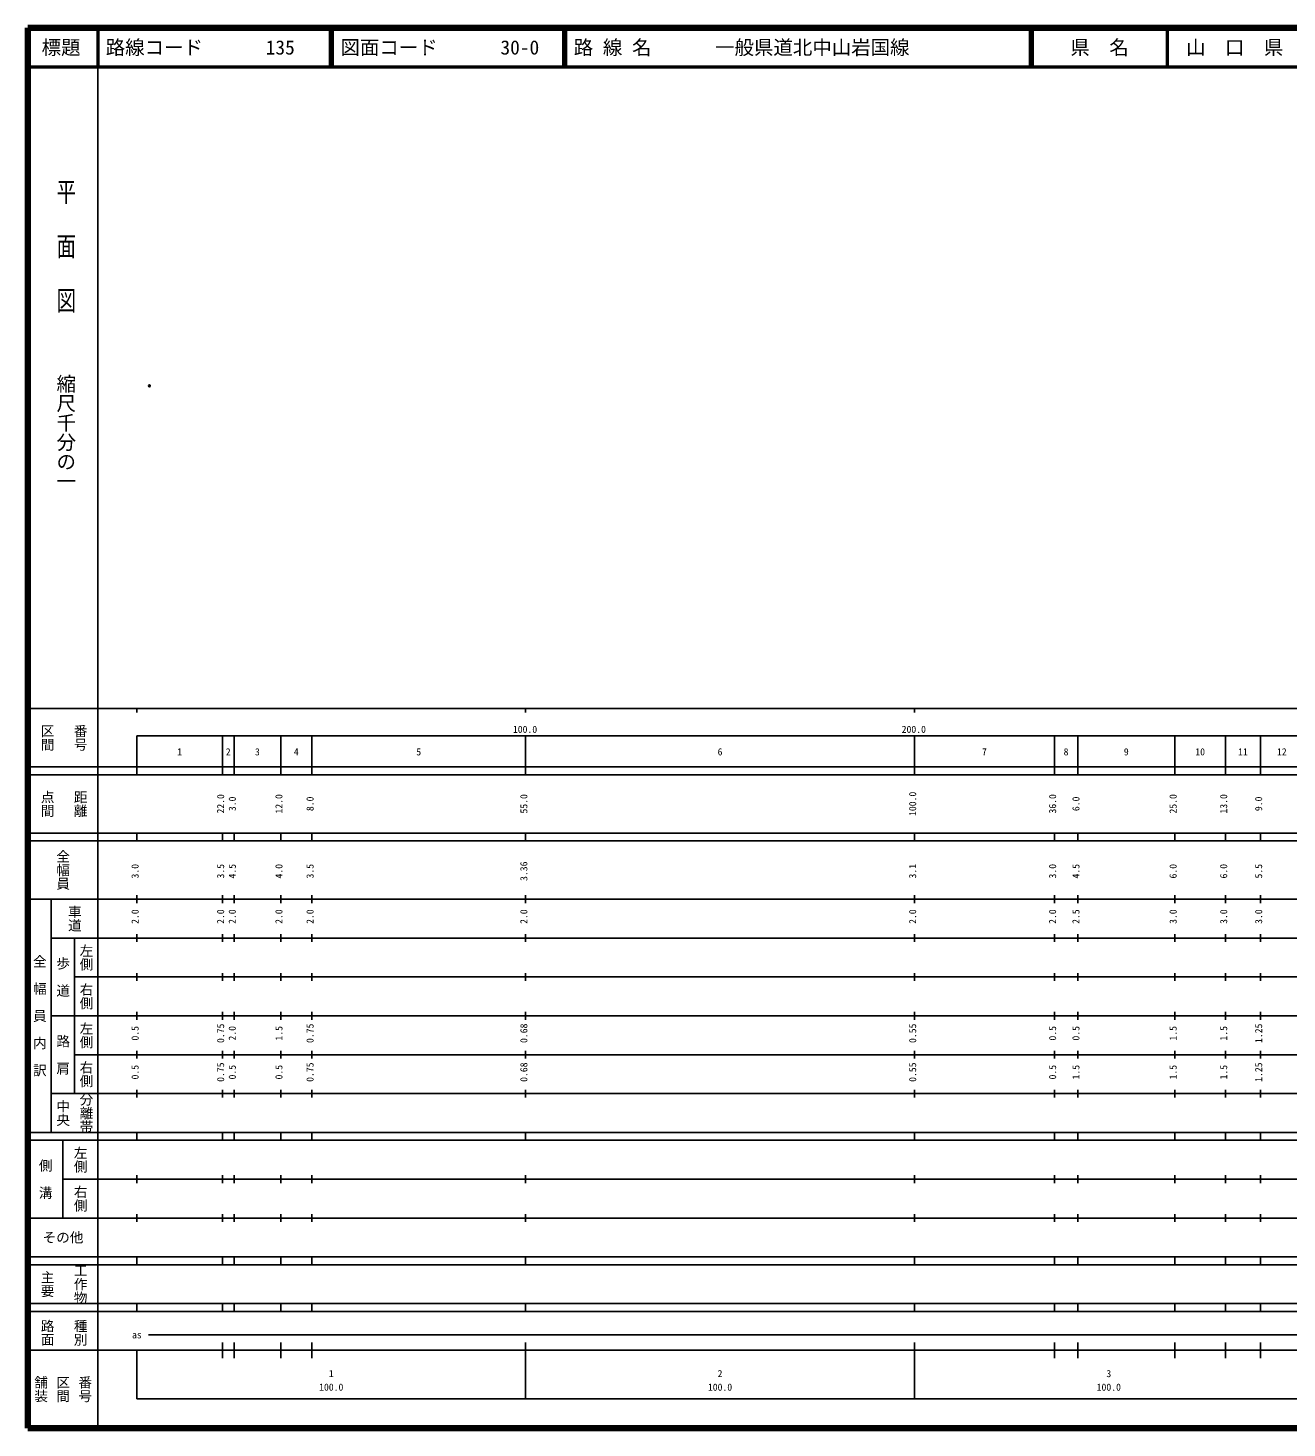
# Model space of a CAD drawing. Units: millimetres on the paper. Extents: x 40 to 680, y 20 to 380.
# Drawn here: x 40 to 363.8, y 20 to 380 of the extents above; entities that cross this region are included whole.
import ezdxf
from ezdxf.enums import TextEntityAlignment as Align

# ---------------------------------------------------------------- set-up
doc = ezdxf.new("R2010")
doc.units = ezdxf.units.MM
doc.header["$PDMODE"] = 32
doc.header["$PDSIZE"] = 0.5
doc.layers.add('M-OTRS', color=6, linetype='Continuous')
doc.layers.add('M-TTL-TXT', color=7, linetype='Continuous')
for name, color, linetype, lineweight in [('M-TTL', 2, 'Continuous', 140), ('M-TTL-BAND', 7, 'Continuous', 25), ('M-TTL-LINE', 7, 'Continuous', 50)]:
    doc.layers.add(name, color=color, linetype=linetype, lineweight=lineweight)
doc.styles.add('@ＭＳ ゴシック', font='')
doc.styles.add('ＭＳ ゴシック', font='')
doc.styles.get('@ＭＳ ゴシック').set_extended_font_data('@MS Gothic')
doc.styles.get('ＭＳ ゴシック').set_extended_font_data('MS Gothic')

msp = doc.modelspace()

# ---------------------------------------------------------------- linework, layer by layer
at = {"layer": 'M-OTRS'}
msp.add_point((71.216, 287.987), dxfattribs=at)
at = {"layer": 'M-TTL'}
for p, q in [((40, 380), (40, 20)), ((680, 380), (40, 380)), ((40, 20), (680, 20))]:
    msp.add_line(p, q, dxfattribs=at)
at = {"layer": 'M-TTL-BAND'}
for p, q in [((58, 370), (58, 20)), ((40, 205), (579, 205)), ((68, 205), (68, 204)), ((168, 205), (168, 204)), ((268, 205), (268, 204)), ((68, 198), (579, 198)), ((68, 198), (68, 188)), ((90, 188), (90, 198)), ((93, 188), (93, 198)), ((105, 188), (105, 198)), ((113, 188), (113, 198)), ((168, 188), (168, 198)), ((268, 188), (268, 198)), ((304, 188), (304, 198)), ((310, 188), (310, 198)), ((335, 188), (335, 198)), ((348, 188), (348, 198)), ((357, 188), (357, 198)), ((40, 190), (579, 190)), ((40, 188), (579, 188)), ((40, 173), (579, 173)), ((68, 171), (68, 173)), ((90, 171), (90, 173)), ((93, 171), (93, 173)), ((105, 171), (105, 173)), ((113, 171), (113, 173)), ((168, 171), (168, 173)), ((268, 171), (268, 173)), ((304, 171), (304, 173)), ((310, 171), (310, 173)), ((335, 171), (335, 173)), ((348, 171), (348, 173)), ((357, 171), (357, 173)), ((40, 171), (579, 171)), ((40, 156), (579, 156)), ((46, 96), (46, 156)), ((68, 155), (68, 157)), ((90, 155), (90, 157)), ((93, 155), (93, 157)), ((105, 155), (105, 157)), ((113, 155), (113, 157)), ((168, 155), (168, 157)), ((268, 155), (268, 157)), ((304, 155), (304, 157)), ((310, 155), (310, 157)), ((335, 155), (335, 157)), ((348, 155), (348, 157)), ((357, 155), (357, 157)), ((46, 146), (579, 146)), ((52, 146), (52, 106)), ((68, 145), (68, 147)), ((90, 145), (90, 147)), ((93, 145), (93, 147)), ((105, 145), (105, 147)), ((113, 145), (113, 147)), ((168, 145), (168, 147)), ((268, 145), (268, 147)), ((304, 145), (304, 147)), ((310, 145), (310, 147)), ((335, 145), (335, 147)), ((348, 145), (348, 147)), ((357, 145), (357, 147)), ((68, 135), (68, 137)), ((90, 135), (90, 137)), ((93, 135), (93, 137)), ((105, 135), (105, 137)), ((113, 135), (113, 137)), ((168, 135), (168, 137)), ((268, 135), (268, 137)), ((304, 135), (304, 137)), ((310, 135), (310, 137)), ((335, 135), (335, 137)), ((348, 135), (348, 137)), ((357, 135), (357, 137)), ((52, 136), (579, 136)), ((46, 126), (579, 126)), ((68, 125), (68, 127)), ((90, 125), (90, 127)), ((93, 125), (93, 127)), ((105, 125), (105, 127)), ((113, 125), (113, 127)), ((168, 125), (168, 127)), ((268, 125), (268, 127)), ((304, 125), (304, 127)), ((310, 125), (310, 127)), ((335, 125), (335, 127)), ((348, 125), (348, 127)), ((357, 125), (357, 127)), ((52, 116), (579, 116)), ((68, 115), (68, 117)), ((90, 115), (90, 117)), ((93, 115), (93, 117)), ((105, 115), (105, 117)), ((113, 115), (113, 117)), ((168, 115), (168, 117)), ((268, 115), (268, 117)), ((304, 115), (304, 117)), ((310, 115), (310, 117)), ((335, 115), (335, 117)), ((348, 115), (348, 117)), ((357, 115), (357, 117)), ((46, 106), (579, 106)), ((68, 105), (68, 107)), ((90, 105), (90, 107)), ((93, 105), (93, 107)), ((105, 105), (105, 107)), ((113, 105), (113, 107)), ((168, 105), (168, 107)), ((268, 105), (268, 107)), ((304, 105), (304, 107)), ((310, 105), (310, 107)), ((335, 105), (335, 107)), ((348, 105), (348, 107)), ((357, 105), (357, 107)), ((40, 96), (579, 96)), ((40, 94), (579, 94)), ((49, 94), (49, 74)), ((68, 94), (68, 96)), ((90, 94), (90, 96)), ((93, 94), (93, 96)), ((105, 94), (105, 96)), ((113, 94), (113, 96)), ((168, 94), (168, 96)), ((268, 94), (268, 96)), ((304, 94), (304, 96)), ((310, 94), (310, 96)), ((335, 94), (335, 96)), ((348, 94), (348, 96)), ((357, 94), (357, 96)), ((49, 84), (579, 84)), ((68, 83), (68, 85)), ((90, 83), (90, 85)), ((93, 83), (93, 85)), ((105, 83), (105, 85)), ((113, 83), (113, 85)), ((168, 83), (168, 85)), ((268, 83), (268, 85)), ((304, 83), (304, 85)), ((310, 83), (310, 85)), ((335, 83), (335, 85)), ((348, 83), (348, 85)), ((357, 83), (357, 85)), ((40, 74), (579, 74)), ((68, 73), (68, 75)), ((90, 73), (90, 75)), ((93, 73), (93, 75)), ((105, 73), (105, 75)), ((113, 73), (113, 75)), ((168, 73), (168, 75)), ((268, 73), (268, 75)), ((304, 73), (304, 75)), ((310, 73), (310, 75)), ((335, 73), (335, 75)), ((348, 73), (348, 75)), ((357, 73), (357, 75)), ((40, 64), (579, 64)), ((40, 62), (579, 62)), ((68, 62), (68, 64)), ((90, 62), (90, 64)), ((93, 62), (93, 64)), ((105, 62), (105, 64)), ((113, 62), (113, 64)), ((168, 62), (168, 64)), ((268, 62), (268, 64)), ((304, 62), (304, 64)), ((310, 62), (310, 64)), ((335, 62), (335, 64)), ((348, 62), (348, 64)), ((357, 62), (357, 64)), ((40, 52), (579, 52)), ((68, 50), (68, 52)), ((90, 50), (90, 52)), ((93, 50), (93, 52)), ((105, 50), (105, 52)), ((113, 50), (113, 52)), ((168, 50), (168, 52)), ((268, 50), (268, 52)), ((304, 50), (304, 52)), ((310, 50), (310, 52)), ((335, 50), (335, 52)), ((348, 50), (348, 52)), ((357, 50), (357, 52)), ((40, 50), (579, 50)), ((71, 44), (568, 44)), ((40, 40), (579, 40)), ((68, 40), (68, 27.5)), ((90, 38), (90, 42)), ((93, 38), (93, 42)), ((105, 38), (105, 42)), ((113, 38), (113, 42)), ((168, 27.5), (168, 42)), ((268, 27.5), (268, 42)), ((304, 38), (304, 42)), ((310, 38), (310, 42)), ((335, 38), (335, 42)), ((348, 38), (348, 42)), ((357, 38), (357, 42)), ((68, 27.5), (579, 27.5))]:
    msp.add_line(p, q, dxfattribs=at)
at = {"layer": 'M-TTL-LINE'}
for p, q in [((58, 380), (58, 370)), ((117.75, 380), (117.75, 370)), ((118.25, 380), (118.25, 370)), ((177.75, 380), (177.75, 370)), ((178.25, 380), (178.25, 370)), ((297.75, 380), (297.75, 370)), ((298.25, 380), (298.25, 370)), ((333, 380), (333, 370)), ((40, 370), (680, 370))]:
    msp.add_line(p, q, dxfattribs=at)

# ---------------------------------------------------------------- texts
at = {"layer": 'M-TTL-BAND', "style": '@ＭＳ ゴシック', "width": 1.4}
msp.add_text('平  面  図', height=3.666, rotation=270, dxfattribs=at).set_placement((49.777, 306.475), align=Align.MIDDLE_RIGHT)
at = {"layer": 'M-TTL-BAND', "style": '@ＭＳ ゴシック'}
msp.add_text('縮尺千分の一', height=3.666, rotation=270, dxfattribs=at).set_placement((49.777, 261.03), align=Align.MIDDLE_RIGHT)
for s, p in [('区間', (45, 197.5)), ('番号', (53.5, 197.5)), ('点間', (45, 180.5)), ('距離', (53.5, 180.5)), ('全幅員', (49, 163.5)), ('車道', (52, 151)), ('左側', (55, 141)), ('全\u3000幅\u3000員\u3000内\u3000訳', (43, 126)), ('歩\u3000道', (49, 136)), ('右側', (55, 131)), ('左側', (55, 121)), ('路\u3000肩', (49, 116)), ('右側', (55, 111)), ('分離帯', (55, 101)), ('中央', (49, 101)), ('左側', (53.5, 89)), ('側\u3000溝', (44.5, 84)), ('右側', (53.5, 79)), ('工作物', (53.5, 57)), ('主要', (45, 57)), ('路面', (45, 44.5)), ('種別', (53.5, 44.5)), ('舗装', (43.333, 30)), ('区間', (49, 30)), ('番号', (54.667, 30))]:
    msp.add_text(s, height=2.566, rotation=270, dxfattribs=at).set_placement(p, align=Align.MIDDLE_CENTER)
at = {"layer": 'M-TTL-BAND', "style": 'ＭＳ ゴシック'}
for s, p in [('100.0', (167.844, 198.195)), ('200.0', (267.844, 198.195)), ('1', (79, 192.405)), ('2', (91.5, 192.405)), ('3', (99, 192.405)), ('4', (109, 192.405)), ('5', (140.5, 192.405)), ('6', (218, 192.405)), ('7', (286, 192.405)), ('8', (307, 192.405)), ('9', (322.5, 192.405)), ('10', (341.5, 192.405)), ('11', (352.5, 192.405)), ('12', (362.5, 192.405)), ('as', (68, 42.5)), ('1', (118, 32.523)), ('2', (218, 32.523)), ('3', (318, 32.523)), ('100.0', (118, 29.033)), ('100.0', (218, 29.033)), ('100.0', (318, 29.033))]:
    msp.add_text(s, height=1.833, dxfattribs=at).set_placement(p, align=Align.BOTTOM_CENTER)
for s, p in [('22.0', (91, 180.5)), ('3.0', (94, 180.5)), ('12.0', (106, 180.5)), ('8.0', (114, 180.5)), ('55.0', (169, 180.5)), ('100.0', (269, 180.5)), ('36.0', (305, 180.5)), ('6.0', (311, 180.5)), ('25.0', (336, 180.5)), ('13.0', (349, 180.5)), ('9.0', (358, 180.5)), ('3.0', (69, 163.174)), ('3.5', (91, 163.174)), ('4.5', (94, 163.174)), ('4.0', (106, 163.174)), ('3.5', (114, 163.174)), ('3.36', (169, 163.174)), ('3.1', (269, 163.174)), ('3.0', (305, 163.174)), ('4.5', (311, 163.174)), ('6.0', (336, 163.174)), ('6.0', (349, 163.174)), ('5.5', (358, 163.174)), ('2.0', (69, 151.5)), ('2.0', (91, 151.5)), ('2.0', (94, 151.5)), ('2.0', (106, 151.5)), ('2.0', (114, 151.5)), ('2.0', (169, 151.5)), ('2.0', (269, 151.5)), ('2.0', (305, 151.5)), ('2.5', (311, 151.5)), ('3.0', (336, 151.5)), ('3.0', (349, 151.5)), ('3.0', (358, 151.5)), ('0.5', (69, 121.5)), ('0.75', (91, 121.5)), ('2.0', (94, 121.5)), ('1.5', (106, 121.5)), ('0.75', (114, 121.5)), ('0.68', (169, 121.5)), ('0.55', (269, 121.5)), ('0.5', (305, 121.5)), ('0.5', (311, 121.5)), ('1.5', (336, 121.5)), ('1.5', (349, 121.5)), ('1.25', (358, 121.5)), ('0.5', (69, 111.5)), ('0.75', (91, 111.5)), ('0.5', (94, 111.5)), ('0.5', (106, 111.5)), ('0.75', (114, 111.5)), ('0.68', (169, 111.5)), ('0.55', (269, 111.5)), ('0.5', (305, 111.5)), ('1.5', (311, 111.5)), ('1.5', (336, 111.5)), ('1.5', (349, 111.5)), ('1.25', (358, 111.5))]:
    msp.add_text(s, height=1.833, rotation=90, dxfattribs=at).set_placement(p, align=Align.BOTTOM_CENTER)
msp.add_text('その他', height=2.566, dxfattribs=at).set_placement((49, 69), align=Align.MIDDLE_CENTER)
at = {"layer": 'M-TTL-TXT', "style": 'ＭＳ ゴシック'}
for s, p in [('標題', (48.5, 375)), ('県\u3000名', (315.625, 375)), ('山\u3000口\u3000県', (350.375, 375))]:
    msp.add_text(s, height=3.666, dxfattribs=at).set_placement(p, align=Align.MIDDLE_CENTER)
for s, p in [('路線コード', (60, 375)), ('135', (101.142, 375)), ('図面コード', (120.38, 375)), ('30-0', (161.521, 375)), ('路 線 名', (180.38, 375)), ('一般県道北中山岩国線', (216.734, 375))]:
    msp.add_text(s, height=3.666, dxfattribs=at).set_placement(p, align=Align.MIDDLE_LEFT)

doc.saveas('drawing.dxf')
